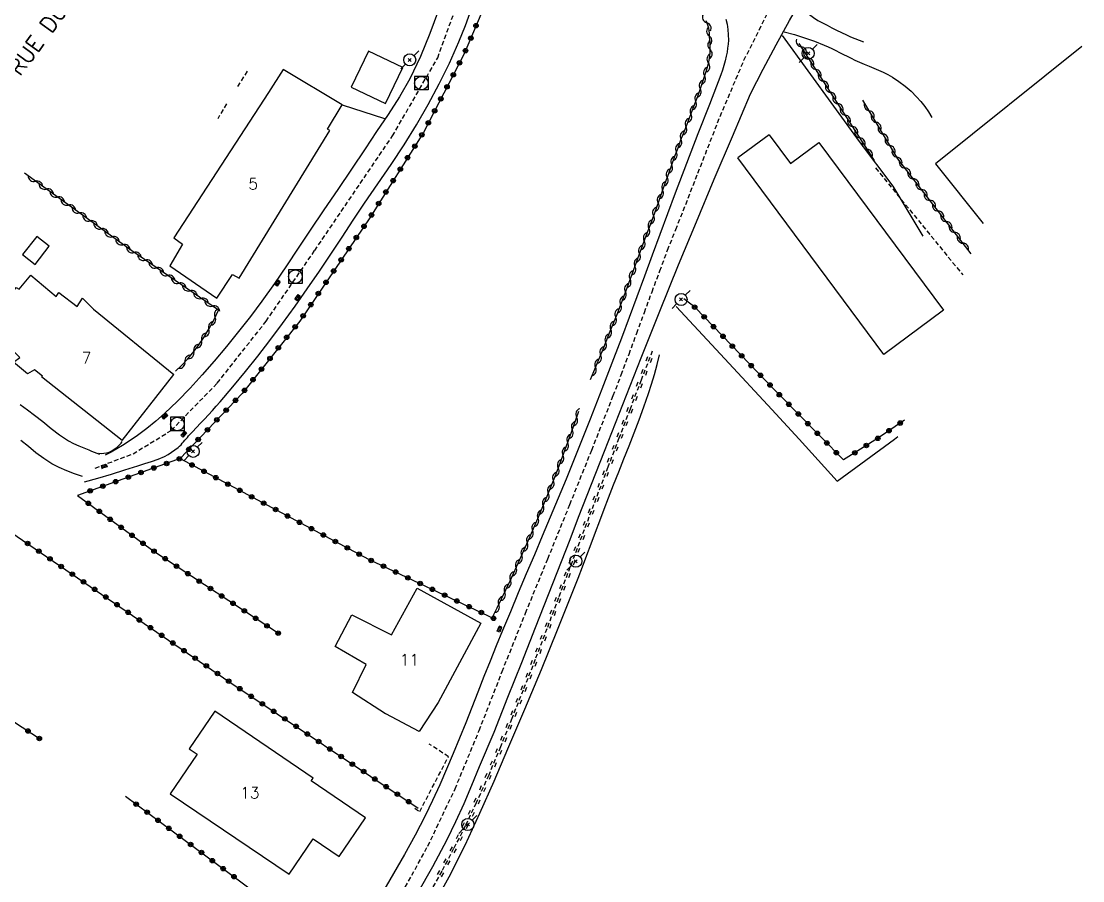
# Model space of a CAD drawing. Header units: millimetres. Extents: x 182998 to 184000, y 151998 to 153001.
# Drawn here: x 183745.5 to 183863.1, y 152740.9 to 152836.1 of the extents above; entities that cross this region are included whole.
import ezdxf
from ezdxf.enums import TextEntityAlignment as Align

# ---------------------------------------------------------------- set-up
doc = ezdxf.new("R2010")
doc.units = ezdxf.units.MM
doc.linetypes.add('DASHED', pattern=[0.75, 0.5, -0.25])
doc.layers.get('0').update_dxf_attribs({"linetype": 'CONTINUOUS'})
for name, color, linetype in [('W0001', 6, 'DASHED'), ('W0008', 7, 'CONTINUOUS'), ('W0017', 7, 'CONTINUOUS'), ('W0101', 7, 'CONTINUOUS'), ('W0104', 1, 'CONTINUOUS'), ('W0112', 1, 'DASHED'), ('W0220', 5, 'DASHED'), ('W0310', 3, 'CONTINUOUS'), ('W0322', 7, 'CONTINUOUS'), ('W0323', 7, 'CONTINUOUS'), ('W0330', 7, 'CONTINUOUS'), ('W0401', 7, 'CONTINUOUS'), ('W0420', 7, 'CONTINUOUS'), ('W0473', 7, 'CONTINUOUS'), ('W0989', 7, 'CONTINUOUS'), ('W0991', 7, 'CONTINUOUS')]:
    doc.layers.add(name, color=color, linetype=linetype)
doc.styles.get("Standard").update_dxf_attribs({"font": 'romans.shx', "width": 0.85})

# ---------------------------------------------------------------- blocks, each defined once
blk = doc.blocks.new('T401')
for p, q in [((-0.3, 0.3), (0, 0.3)), ((-0.3, -0.25), (-0.3, 0.3)), ((-0.3, 0.15), (0, 0.15)), ((-0.3, 0), (0, 0)), ((0, 0.3), (0, -0.25)), ((-0.3, -0.15), (0, -0.15)), ((-0.3, -0.25), (-0.3, -0.3)), ((-0.3, -0.3), (0, -0.3)), ((0, -0.3), (0, -0.25))]:
    blk.add_line(p, q)
blk = doc.blocks.new('T420')
for p, q in [((0.75, 0.75), (-0.75, 0.75)), ((-0.75, 0.75), (-0.75, -0.75)), ((0.75, 0.75), (0.75, -0.75)), ((0.75, -0.75), (-0.75, -0.75))]:
    blk.add_line(p, q)
blk.add_ellipse((0, 0), major_axis=(-0.53, 0.53), ratio=1, start_param=3.926991, end_param=10.210176)
blk = doc.blocks.new('T473')
for p, q in [((-0.166667, 0.166667), (0.166667, -0.166667)), ((-0.166667, -0.166667), (0.166667, 0.166667)), ((0.500001, 0.500001), (1.000002, 1.000002)), ((-1.000002, -1.000002), (-0.500001, -0.500001))]:
    blk.add_line(p, q)
blk.add_ellipse((0, 0), major_axis=(0.471405, 0.471405), ratio=1, start_param=5.4977871438, end_param=11.780972451)
blk = doc.blocks.new('t310o')
at = {"color": 0, "linetype": 'Continuous'}
for centre, start, end in [((-0.5, 0.38), 216.8699, 323.1304), ((0.5, -0.37), 36.8699, 143.1303)]:
    blk.add_arc(centre, 0.625, start, end, dxfattribs=at)
blk = doc.blocks.new('t323o')
at = {"color": 0, "linetype": 'Continuous'}
for radius in [0.25, 0.15]:
    blk.add_circle((0, 0), radius, dxfattribs=at)
blk = doc.blocks.new('t220o')
at = {"color": 0, "linetype": 'Continuous'}
for p, q in [((-0.25, 0.25), (0.25, 0.25)), ((-0.25, -0.25), (0.25, -0.25))]:
    blk.add_line(p, q, dxfattribs=at)
blk = doc.blocks.new('t322o')
at = {"color": 0, "linetype": 'Continuous'}
for radius in [0.25, 0.15]:
    blk.add_circle((0, 0), radius, dxfattribs=at)

msp = doc.modelspace()

# ---------------------------------------------------------------- linework, layer by layer
at = {"layer": 'W0001'}
for points in [[(183753.7, 152786.62), (183757.9, 152788.19), (183762.14, 152790.79), (183767.24, 152796.03), (183772.64, 152802.88), (183778.03, 152810.72), (183786.65, 152823.42), (183791.66, 152832.08), (183794.75, 152840.63), (183800.56, 152864.6), (183803.01, 152868.42)], [(183787.71, 152739.51), (183790.57, 152744.73), (183793.58, 152751.06), (183796.26, 152757.53), (183798.8, 152764.06), (183801.4, 152770.55), (183803.86, 152776.56), (183806.31, 152782.58), (183808.73, 152788.61), (183811.12, 152794.65), (183812, 152796.95), (183812.86, 152799.25), (183813.71, 152801.55), (183814.56, 152803.86), (183815.41, 152806.16), (183816.27, 152808.46), (183817.14, 152810.76), (183818.05, 152813.04), (183820.5, 152819.3), (183822.95, 152825.58), (183825.6, 152831.8), (183828.61, 152837.84)]]:
    msp.add_lwpolyline(points, dxfattribs=at)
at = {"layer": 'W0008'}
for points in [[(183826.34, 152828.09), (183827.74, 152830.82), (183829.18, 152833.53), (183830.65, 152836.22), (183832.17, 152838.89), (183833.52, 152841.21), (183834.89, 152843.51), (183836.31, 152845.79), (183837.78, 152848.03), (183840.02, 152851.26), (183842.34, 152854.44), (183844.7, 152857.58), (183847.05, 152860.73), (183849.05, 152863.44), (183851.06, 152866.14), (183853.08, 152868.84), (183855.14, 152871.51), (183856.46, 152873.21), (183857.78, 152874.92), (183859.14, 152876.6), (183860.56, 152878.23), (183861.59, 152879.3), (183862.64, 152880.34), (183863.73, 152881.35)], [(183752.52, 152785.09), (183754.01, 152785.51), (183755.5, 152785.95), (183756.98, 152786.41), (183758.45, 152786.88), (183759.2, 152787.11), (183759.94, 152787.34), (183760.68, 152787.59), (183761.4, 152787.91), (183761.8, 152788.12), (183762.18, 152788.36), (183762.55, 152788.62), (183762.9, 152788.91), (183763.06, 152789.05), (183763.22, 152789.2), (183763.36, 152789.36), (183763.5, 152789.52), (183763.64, 152789.69), (183763.78, 152789.85), (183763.92, 152790.01), (183764.06, 152790.17), (183764.5, 152790.64), (183764.94, 152791.11), (183765.38, 152791.58), (183765.82, 152792.04), (183766.25, 152792.51), (183766.69, 152792.98), (183767.12, 152793.46), (183767.54, 152793.94), (183768.96, 152795.61), (183770.36, 152797.31), (183771.73, 152799.03), (183773.07, 152800.76), (183774.48, 152802.65), (183775.86, 152804.57), (183777.21, 152806.49), (183778.55, 152808.43), (183779.82, 152810.3), (183781.07, 152812.19), (183782.31, 152814.08), (183783.56, 152815.97), (183785.02, 152818.12), (183786.5, 152820.27), (183787.96, 152822.44), (183789.33, 152824.66), (183790.6, 152826.91), (183791.82, 152829.18), (183792.96, 152831.5), (183794.02, 152833.86), (183794.74, 152835.67), (183795.39, 152837.51)], [(183791.74, 152837.35), (183790.79, 152834.78), (183789.74, 152832.23), (183788.56, 152829.75), (183787.44, 152827.74), (183786.19, 152825.8), (183784.89, 152823.9), (183783.61, 152822), (183782.11, 152819.73), (183780.58, 152817.47), (183779.05, 152815.22), (183777.53, 152812.96), (183776.2, 152810.99), (183774.89, 152809.01), (183773.56, 152807.05), (183772.18, 152805.11), (183770.9, 152803.41), (183769.6, 152801.73), (183768.26, 152800.07), (183766.88, 152798.45), (183765.56, 152796.95), (183764.22, 152795.47), (183762.83, 152794.03), (183761.38, 152792.65), (183760.41, 152791.81), (183759.42, 152791.01), (183758.39, 152790.24), (183757.35, 152789.51), (183756.73, 152789.12), (183756.11, 152788.74), (183755.47, 152788.39), (183754.82, 152788.06)], [(183823.58, 152836.36), (183823.72, 152835.79), (183823.81, 152835.21), (183823.85, 152834.63), (183823.87, 152834.04), (183823.85, 152833.59), (183823.79, 152833.14), (183823.72, 152832.69), (183823.63, 152832.25), (183823.51, 152831.73), (183823.38, 152831.21), (183823.22, 152830.7), (183823.05, 152830.2)], [(183823.05, 152830.2), (183821.77, 152826.92), (183820.5, 152823.64), (183819.24, 152820.36), (183817.99, 152817.07), (183817.13, 152814.78), (183816.27, 152812.49), (183815.42, 152810.19), (183814.58, 152807.89), (183813.73, 152805.59), (183812.88, 152803.29), (183812.02, 152801), (183811.14, 152798.71), (183809.85, 152795.37), (183808.54, 152792.03), (183807.22, 152788.7), (183805.88, 152785.38), (183805.01, 152783.28), (183804.14, 152781.18), (183803.25, 152779.08), (183802.37, 152776.99), (183801.48, 152774.89), (183800.59, 152772.8), (183799.71, 152770.7), (183798.84, 152768.6), (183798.15, 152766.9), (183797.47, 152765.2), (183796.79, 152763.5), (183796.12, 152761.79), (183795.44, 152760.09), (183794.76, 152758.39), (183794.07, 152756.69), (183793.36, 152755), (183792.62, 152753.26), (183791.88, 152751.51), (183791.1, 152749.78), (183790.28, 152748.07), (183789.16, 152745.92), (183787.98, 152743.8), (183786.77, 152741.69), (183785.56, 152739.59)], [(183789.46, 152739.54), (183791.12, 152742.47), (183792.7, 152745.44), (183793.67, 152747.43), (183794.58, 152749.45), (183795.45, 152751.49), (183796.31, 152753.53), (183797.91, 152757.36), (183799.45, 152761.22), (183800.98, 152765.08), (183802.5, 152768.94), (183803.47, 152771.38), (183804.42, 152773.82), (183805.38, 152776.27), (183806.33, 152778.71), (183807.28, 152781.16), (183808.23, 152783.6), (183809.18, 152786.05), (183810.14, 152788.49), (183812.18, 152793.66), (183814.22, 152798.83), (183816.27, 152803.99), (183818.36, 152809.14), (183820.32, 152813.9), (183822.31, 152818.64), (183824.31, 152823.37), (183826.34, 152828.09)]]:
    msp.add_lwpolyline(points, dxfattribs=at)
at = {"layer": 'W0017'}
for points in [[(183831.71, 152838.04), (183831.96, 152837.72), (183832.24, 152837.41), (183832.54, 152837.13), (183832.85, 152836.86), (183833.31, 152836.53), (183833.8, 152836.23), (183834.3, 152835.95), (183834.8, 152835.68), (183835.33, 152835.4), (183835.87, 152835.13), (183836.41, 152834.87), (183836.96, 152834.62), (183837.42, 152834.42), (183837.89, 152834.23), (183838.36, 152834.04), (183838.83, 152833.86)], [(183829.83, 152834.56), (183838.36, 152822.79), (183842.1, 152817.87), (183845.42, 152812.33)], [(183830.05, 152834.97), (183831.18, 152834.65), (183832.29, 152834.3), (183833.4, 152833.91), (183834.48, 152833.49), (183834.92, 152833.3), (183835.35, 152833.1), (183835.77, 152832.9), (183836.2, 152832.68), (183836.62, 152832.46), (183837.04, 152832.25), (183837.46, 152832.04), (183837.88, 152831.83), (183838.4, 152831.59), (183838.93, 152831.37), (183839.46, 152831.16), (183839.99, 152830.94), (183840.51, 152830.72), (183841.04, 152830.48), (183841.55, 152830.22), (183842.05, 152829.93), (183842.77, 152829.46), (183843.46, 152828.94), (183844.11, 152828.38), (183844.73, 152827.77), (183845.21, 152827.24), (183845.65, 152826.68), (183846.05, 152826.09), (183846.42, 152825.48)], [(183781.08, 152826.87), (183785.75, 152825.35)], [(183745.4, 152793.66), (183746.2, 152793.08), (183746.99, 152792.49), (183747.91, 152791.76), (183748.83, 152791.01), (183749.77, 152790.29), (183750.76, 152789.65), (183751.31, 152789.35), (183751.88, 152789.09), (183752.45, 152788.85), (183753.02, 152788.62), (183753.31, 152788.5), (183753.6, 152788.39), (183753.89, 152788.28), (183754.18, 152788.17)], [(183752.29, 152785.69), (183751.41, 152785.96), (183750.56, 152786.29), (183749.72, 152786.66), (183748.91, 152787.09), (183748, 152787.67), (183747.14, 152788.32), (183746.3, 152789), (183745.46, 152789.67)]]:
    msp.add_lwpolyline(points, dxfattribs=at)
at = {"layer": 'W0101'}
for points in [[(183863.03, 152833.33), (183846.82, 152820.32), (183852.12, 152813.71)], [(183756.69, 152789.67), (183747.76, 152796.73), (183747.86, 152796.81), (183746.99, 152797.5), (183746.2, 152797.05), (183744.65, 152798.34), (183745.36, 152798.87), (183744.38, 152799.84), (183741.54, 152802.19), (183741.93, 152802.9), (183740.14, 152804.11), (183742.67, 152807.93), (183744.67, 152806.22), (183744.96, 152806.61), (183745.3, 152806.43), (183746.57, 152807.98), (183749.39, 152805.64), (183749.68, 152806.06), (183751.71, 152804.53), (183752.31, 152805.45), (183753.52, 152804.24), (183762.43, 152797)], [(183756.69, 152789.67), (183762.43, 152797)]]:
    msp.add_lwpolyline(points, dxfattribs=at)
for points in [[(183767.2, 152805.45), (183768.91, 152808.06), (183769.67, 152807.67), (183779.71, 152824.03), (183779.45, 152824.16), (183781.08, 152826.87), (183774.55, 152830.77), (183772.91, 152828.22), (183762.43, 152812.12), (183763.4, 152811.41), (183761.98, 152809.04)], [(183796.44, 152769.44), (183791.7, 152760.64), (183789.59, 152757.43), (183785.91, 152759.38), (183785.88, 152759.38), (183782.22, 152761.75), (183783.72, 152764.83), (183780.29, 152766.83), (183782.16, 152770.34), (183786.54, 152768.12), (183789.38, 152773.31)], [(183777.85, 152745.54), (183780.74, 152743.57), (183783.65, 152747.87), (183777.64, 152751.94), (183777.85, 152752.26), (183766.95, 152759.66), (183764.13, 152755.49), (183765, 152754.9), (183762.03, 152750.52), (183775.19, 152741.61), (183777.85, 152745.54)]]:
    msp.add_lwpolyline(points, close=True, dxfattribs=at)
at = {"layer": 'W0104'}
for points in [[(183784.01, 152832.83), (183782.08, 152828.82), (183785.88, 152827), (183787.8, 152831), (183784.01, 152832.83)], [(183747.23, 152812.28), (183745.67, 152810.27), (183747.07, 152809.19), (183748.62, 152811.19), (183747.23, 152812.28)]]:
    msp.add_lwpolyline(points, close=True, dxfattribs=at)
for points in [[(183828.38, 152823.56), (183830.75, 152820.37), (183833.89, 152822.69), (183847.7, 152804.1), (183841.09, 152799.19), (183824.91, 152820.98)], [(183828.38, 152823.56), (183824.91, 152820.98)]]:
    msp.add_lwpolyline(points, dxfattribs=at)
at = {"layer": 'W0112'}
for points in [[(183770.54, 152830.59), (183769.36, 152828.69)], [(183768.25, 152826.98), (183767.28, 152825.32)], [(183840.18, 152819.87), (183849.84, 152808.03)], [(183754.1, 152788.25), (183754.39, 152788.24), (183754.68, 152788.25), (183754.96, 152788.3), (183755.24, 152788.38), (183755.48, 152788.49), (183755.71, 152788.62), (183755.93, 152788.77), (183756.13, 152788.93), (183756.29, 152789.08), (183756.45, 152789.23), (183756.58, 152789.39), (183756.71, 152789.57)], [(183789.12, 152748.92), (183789.67, 152748.55), (183792.86, 152754.63), (183790.7, 152756.03)]]:
    msp.add_lwpolyline(points, dxfattribs=at)
at = {"layer": 'W0220'}
msp.add_lwpolyline([(183815.44, 152799.58), (183814.2, 152796.36), (183812.97, 152793.14), (183811.74, 152789.92), (183810.51, 152786.7), (183809.99, 152785.32), (183809.46, 152783.93), (183808.94, 152782.55), (183808.42, 152781.17), (183807.89, 152779.78), (183807.37, 152778.4), (183806.85, 152777.01), (183806.32, 152775.63), (183805.04, 152772.22), (183803.76, 152768.81), (183802.46, 152765.4), (183801.13, 152762.01), (183799.88, 152758.86), (183798.62, 152755.72), (183797.31, 152752.59), (183795.92, 152749.5), (183794.7, 152746.95), (183793.43, 152744.44), (183792.11, 152741.94), (183790.73, 152739.48)], dxfattribs=at)
at = {"layer": 'W0310'}
for points in [[(183821.38, 152836.2), (183821.52, 152835.86), (183821.63, 152835.5), (183821.69, 152835.13), (183821.73, 152834.75), (183821.76, 152834.38), (183821.8, 152833.85), (183821.83, 152833.31), (183821.83, 152832.76), (183821.79, 152832.22), (183821.63, 152831.42), (183821.41, 152830.63), (183821.15, 152829.86), (183820.89, 152829.09), (183820.59, 152828.2), (183820.27, 152827.32), (183819.94, 152826.45), (183819.6, 152825.57), (183819.26, 152824.7), (183818.92, 152823.83), (183818.58, 152822.96), (183818.26, 152822.08), (183817.91, 152821.13), (183817.56, 152820.17), (183817.22, 152819.22), (183816.88, 152818.26), (183816.55, 152817.3), (183816.2, 152816.35), (183815.86, 152815.39), (183815.52, 152814.44), (183814.52, 152811.71), (183813.52, 152808.98), (183812.5, 152806.25), (183811.46, 152803.53), (183810.75, 152801.74), (183810.04, 152799.95), (183809.31, 152798.17), (183808.56, 152796.39)], [(183840.07, 152820.69), (183831.72, 152833.67)], [(183850.78, 152810.35), (183842.65, 152820.9), (183838.78, 152827.4)], [(183767.36, 152804.11), (183757.77, 152810.67), (183745.86, 152819.29)], [(183762.59, 152797.34), (183763.28, 152797.99), (183763.93, 152798.68), (183764.54, 152799.4), (183765.12, 152800.16), (183765.76, 152801.1), (183766.34, 152802.07), (183766.88, 152803.08), (183767.36, 152804.11)], [(183797.76, 152770.15), (183798.26, 152771.13), (183798.74, 152772.12), (183799.22, 152773.11), (183799.68, 152774.1), (183800.77, 152776.48), (183801.84, 152778.87), (183802.87, 152781.28), (183803.87, 152783.69), (183804.78, 152785.98), (183805.65, 152788.28), (183806.49, 152790.59), (183807.3, 152792.92)]]:
    msp.add_lwpolyline(points, dxfattribs=at)
at = {"layer": 'W0322'}
msp.add_lwpolyline([(183836.62, 152787.52), (183829.19, 152795.08), (183820.18, 152804.4), (183818.94, 152805.35)], dxfattribs=at)
at = {"layer": 'W0323'}
for points in [[(183803.21, 152860.65), (183800.18, 152848.9), (183797.47, 152839.36), (183794.6, 152832.51), (183790.07, 152823.79), (183784.14, 152814.36), (183776.37, 152802.9), (183769.99, 152794.89), (183763.12, 152787.67), (183751.73, 152783.59)], [(183723.72, 152793.17), (183730.81, 152788.33), (183743.67, 152780), (183768.62, 152762.9), (183789.49, 152748.94)], [(183843.37, 152791.91), (183840.39, 152789.89), (183836.62, 152787.52)], [(183763.12, 152787.67), (183783.98, 152776.53), (183797.97, 152769.91)], [(183751.73, 152783.59), (183760.22, 152777.39), (183774.13, 152768.23)], [(183729.95, 152768.15), (183747.74, 152756.5)], [(183757.05, 152750.27), (183780.35, 152732.98)]]:
    msp.add_lwpolyline(points, dxfattribs=at)
at = {"layer": 'W0330'}
for points in [[(183818.1, 152804.51), (183823.47, 152798.71), (183828.69, 152793.1), (183831.72, 152789.81), (183835.91, 152785.17), (183842.29, 152789.81), (183842.65, 152790.1)], [(183791.06, 152737.92), (183792.94, 152741.33), (183794.7, 152744.81), (183796.33, 152748.36), (183797.9, 152751.93), (183799.45, 152755.5), (183801.33, 152759.88), (183803.16, 152764.29), (183804.95, 152768.7), (183806.72, 152773.13), (183807.22, 152774.4), (183807.71, 152775.67), (183808.19, 152776.95), (183808.67, 152778.22), (183809.15, 152779.5), (183809.63, 152780.77), (183810.11, 152782.05), (183810.59, 152783.33), (183811.15, 152784.77), (183811.72, 152786.2), (183812.29, 152787.64), (183812.86, 152789.07), (183813.43, 152790.51), (183813.98, 152791.95), (183814.51, 152793.4), (183815.02, 152794.87), (183815.36, 152795.93), (183815.68, 152797), (183815.98, 152798.08), (183816.25, 152799.16)]]:
    msp.add_lwpolyline(points, dxfattribs=at)

# ---------------------------------------------------------------- block references
at = {"layer": 'W0220'}
for p, rotation in [((183815.06, 152798.6), 249.0033432767928), ((183814.53, 152797.2), 249.0033432767928), ((183813.99, 152795.8), 249.051411255919), ((183813.45, 152794.4), 249.051411255919), ((183812.92, 152793), 249.0994787127176), ((183812.38, 152791.6), 249.0994787127176), ((183811.85, 152790.2), 249.0994787127176), ((183811.31, 152788.8), 249.1475456458809), ((183810.78, 152787.39), 249.1475456458809), ((183810.24, 152785.99), 249.1991444199649), ((183809.71, 152784.59), 249.2484814460365), ((183809.18, 152783.19), 249.2838309791506), ((183808.65, 152781.78), 249.3051930058024), ((183808.12, 152780.38), 249.309470428382), ((183807.59, 152778.98), 249.2966632368684), ((183807.06, 152777.57), 249.2698685182904), ((183806.53, 152776.17), 249.2290862799664), ((183806, 152774.77), 249.3284782702343), ((183805.47, 152773.37), 249.3284782702343), ((183804.94, 152771.96), 249.4326273126721), ((183804.41, 152770.56), 249.4326273126721), ((183803.89, 152769.15), 249.4326273126721), ((183803.35, 152767.75), 249.1959539336868), ((183802.82, 152766.35), 249.1959539336868), ((183802.28, 152764.95), 248.6185069309481), ((183801.74, 152763.55), 248.6185069309481), ((183801.19, 152762.15), 248.6185069309481), ((183800.64, 152760.76), 248.2905949401336), ((183800.08, 152759.37), 248.2905949401336), ((183799.52, 152757.97), 248.0950998104527), ((183798.96, 152756.58), 248.0950998104527), ((183798.4, 152755.19), 247.2768041981231), ((183797.82, 152753.81), 247.2768041981231), ((183797.23, 152752.43), 245.8362708647312), ((183796.62, 152751.06), 245.8362708647312), ((183796.01, 152749.69), 245.8362708647312), ((183795.36, 152748.34), 244.4071962518589), ((183794.71, 152746.98), 244.4071962518589), ((183794.04, 152745.64), 243.2300416064602), ((183793.36, 152744.31), 242.01123003809), ((183792.66, 152742.98), 242.01123003809), ((183791.95, 152741.66), 240.7507652998396)]:
    msp.add_blockref('t220o', p, dxfattribs=dict(at, rotation=rotation))
at = {"layer": 'W0310'}
for p, rotation in [((183821.47, 152835.97), 293.5014330710392), ((183821.75, 152834.51), 274.6943978099702), ((183831.96, 152833.3), 122.7440493412662), ((183821.83, 152833.01), 269.9904577269305), ((183832.77, 152832.04), 122.7440493412662), ((183821.65, 152831.52), 259.2943792751032), ((183821.23, 152830.09), 251.4701023225162), ((183833.58, 152830.78), 122.7440493412662), ((183820.75, 152828.66), 251.1665210726361), ((183834.39, 152829.52), 122.7440493412662), ((183835.2, 152828.26), 122.7440493412662), ((183820.24, 152827.25), 249.3607630475795), ((183836.01, 152826.99), 122.7440493412662), ((183839.49, 152826.21), 120.7615954952068), ((183819.71, 152825.85), 248.8211794055051), ((183836.83, 152825.73), 122.7440493412662), ((183819.16, 152824.45), 248.6506731810474), ((183837.64, 152824.47), 122.7440493412662), ((183840.25, 152824.93), 120.7615954952068), ((183818.62, 152823.05), 248.9595203420886), ((183838.45, 152823.21), 122.7440493412662), ((183841.02, 152823.64), 120.7615954952068), ((183818.1, 152821.65), 249.9678232054455), ((183839.26, 152821.95), 122.7440493412662), ((183841.79, 152822.35), 120.7615954952068), ((183817.59, 152820.24), 250.2012178987704), ((183842.56, 152821.06), 120.7615954952068), ((183843.45, 152819.86), 127.6174512318053), ((183747.08, 152818.41), 144.0744489470624), ((183817.08, 152818.82), 250.4618529098369), ((183844.37, 152818.67), 127.6174512318053), ((183748.29, 152817.53), 144.0744489470624), ((183816.58, 152817.41), 250.4742918248702), ((183845.28, 152817.48), 127.6174512318053), ((183749.51, 152816.65), 144.0744489470624), ((183750.72, 152815.77), 144.0744489470624), ((183816.08, 152816), 250.2634097020107), ((183846.2, 152816.29), 127.6174512318053), ((183751.94, 152814.89), 144.0744489470624), ((183815.57, 152814.59), 250.0548888705404), ((183847.11, 152815.11), 127.6174512318053), ((183753.15, 152814.01), 144.0744489470624), ((183815.06, 152813.18), 249.9370157108106), ((183848.03, 152813.92), 127.6174512318053), ((183754.36, 152813.13), 144.0744489470624), ((183755.58, 152812.25), 144.0744489470624), ((183848.95, 152812.73), 127.6174512318053), ((183756.79, 152811.37), 144.0744489470624), ((183814.54, 152811.77), 249.9370157108106), ((183849.86, 152811.54), 127.6174512318053), ((183758.01, 152810.5), 145.6282488645264), ((183814.02, 152810.36), 249.8513463880299), ((183759.25, 152809.65), 145.6282488645264), ((183760.49, 152808.81), 145.6282488645264), ((183813.51, 152808.95), 249.5558915989194), ((183761.73, 152807.96), 145.6282488645264), ((183812.98, 152807.55), 249.5558915989194), ((183762.97, 152807.11), 145.6282488645264), ((183812.46, 152806.14), 249.0506744261887), ((183764.2, 152806.27), 145.6282488645264), ((183765.44, 152805.42), 145.6282488645264), ((183766.68, 152804.57), 145.6282488645264), ((183811.92, 152804.74), 249.0506744261887), ((183767, 152803.34), 65.0989954648525), ((183811.38, 152803.34), 248.5435976903132), ((183766.31, 152802.01), 58.91922713316762), ((183810.84, 152801.95), 248.5435976903132), ((183765.51, 152800.74), 55.82934318860006), ((183810.28, 152800.55), 248.1215455546028), ((183764.64, 152799.53), 52.73945717372348), ((183809.71, 152799.16), 247.6994910895646), ((183763.66, 152798.39), 46.55968336476099), ((183809.14, 152797.78), 247.277434296762), ((183807.07, 152792.25), 70.8339817815992), ((183806.58, 152790.84), 70.8339817815992), ((183806.07, 152789.43), 70.02900567048513), ((183805.55, 152788.02), 69.22402903029267), ((183805.02, 152786.62), 69.22402903029267), ((183804.48, 152785.22), 68.41905186016874), ((183803.92, 152783.82), 68.41905186016874), ((183803.35, 152782.44), 67.5413965953647), ((183802.78, 152781.05), 66.6653169160469), ((183802.18, 152779.67), 66.6653169160469), ((183801.58, 152778.3), 65.96852083096397), ((183800.97, 152776.93), 65.96852083096397), ((183800.35, 152775.56), 65.45104811290452), ((183799.73, 152774.2), 65.45104811290452), ((183799.09, 152772.84), 64.34659626354723), ((183798.43, 152771.49), 63.75802136081255)]:
    msp.add_blockref('t310o', p, dxfattribs=dict(at, rotation=rotation))
at = {"layer": 'W0322'}
for p, rotation in [((183820.13, 152804.44), 142.5523718978316), ((183821.18, 152803.37), 134.0151907569171), ((183822.22, 152802.29), 134.0151907569171), ((183823.27, 152801.21), 134.0151907569171), ((183824.31, 152800.13), 134.0151907569171), ((183825.35, 152799.05), 134.0151907569171), ((183826.39, 152797.97), 134.0151907569171), ((183827.43, 152796.89), 134.0151907569171), ((183828.48, 152795.82), 134.0151907569171), ((183829.52, 152794.74), 134.4994904845273), ((183830.57, 152793.67), 134.4994904845273), ((183831.62, 152792.6), 134.4994904845273), ((183832.68, 152791.53), 134.4994904845273), ((183833.73, 152790.46), 134.4994904845273), ((183834.78, 152789.39), 134.4994904845273), ((183835.83, 152788.32), 134.4994904845273)]:
    msp.add_blockref('t322o', p, dxfattribs=dict(at, rotation=rotation))
at = {"layer": 'W0323'}
for p, rotation in [((183795.91, 152835.64), 247.2580228334327), ((183795.33, 152834.25), 247.2580228334327), ((183794.75, 152832.87), 247.2580228334327), ((183794.08, 152831.52), 242.5448743561748), ((183793.39, 152830.19), 242.5448743561748), ((183792.7, 152828.86), 242.5448743561748), ((183792.01, 152827.53), 242.5448743561748), ((183791.32, 152826.2), 242.5448743561748), ((183790.63, 152824.87), 242.5448743561748), ((183789.91, 152823.55), 237.8539376800707), ((183789.12, 152822.28), 237.8539376800707), ((183788.32, 152821.01), 237.8539376800707), ((183787.52, 152819.74), 237.8539376800707), ((183786.72, 152818.47), 237.8539376800707), ((183785.92, 152817.2), 237.8539376800707), ((183785.12, 152815.93), 237.8539376800707), ((183784.33, 152814.66), 237.8539376800707), ((183783.49, 152813.41), 235.8593650144743), ((183782.65, 152812.17), 235.8593650144743), ((183781.81, 152810.93), 235.8593650144743), ((183780.97, 152809.69), 235.8593650144743), ((183780.13, 152808.45), 235.8593650144743), ((183779.29, 152807.2), 235.8593650144743), ((183778.44, 152805.96), 235.8593650144743), ((183777.6, 152804.72), 235.8593650144743), ((183776.76, 152803.48), 235.8593650144743), ((183775.87, 152802.27), 231.4813143374381), ((183774.93, 152801.1), 231.4813143374381), ((183774, 152799.93), 231.4813143374381), ((183773.07, 152798.75), 231.4813143374381), ((183772.13, 152797.58), 231.4813143374381), ((183771.2, 152796.41), 231.4813143374381), ((183770.26, 152795.23), 231.4813143374381), ((183769.26, 152794.12), 226.3949162657502), ((183768.22, 152793.03), 226.3949162657502), ((183767.19, 152791.95), 226.3949162657502), ((183842.91, 152791.6), 214.1042260760289), ((183766.16, 152790.86), 226.3949162657502), ((183841.67, 152790.76), 214.1042260760289), ((183765.12, 152789.78), 226.3949162657502), ((183840.43, 152789.91), 214.1042260760289), ((183764.09, 152788.69), 226.3949162657502), ((183837.89, 152788.31), 212.1880575115605), ((183839.16, 152789.11), 212.1880575115605), ((183761.62, 152787.13), 199.7407480615986), ((183763.03, 152787.64), 199.7407480615986), ((183764.44, 152786.96), 331.8966832026319), ((183757.38, 152785.61), 199.7407480615986), ((183758.79, 152786.12), 199.7407480615986), ((183760.21, 152786.63), 199.7407480615986), ((183765.76, 152786.26), 331.8966832026319), ((183754.56, 152784.6), 199.7407480615986), ((183755.97, 152785.11), 199.7407480615986), ((183767.08, 152785.55), 331.8966832026319), ((183768.41, 152784.84), 331.8966832026319), ((183753.15, 152784.09), 199.7407480615986), ((183769.73, 152784.14), 331.8966832026319), ((183771.05, 152783.43), 331.8966832026319), ((183752.95, 152782.7), 323.8804757842717), ((183772.38, 152782.72), 331.8966832026319), ((183754.16, 152781.82), 323.8804757842717), ((183755.37, 152780.93), 323.8804757842717), ((183773.7, 152782.02), 331.8966832026319), ((183775.02, 152781.31), 331.8966832026319), ((183756.58, 152780.05), 323.8804757842717), ((183776.35, 152780.6), 331.8966832026319), ((183777.67, 152779.9), 331.8966832026319), ((183757.79, 152779.16), 323.8804757842717), ((183778.99, 152779.19), 331.8966832026319), ((183746.22, 152778.25), 325.579250686427), ((183747.46, 152777.41), 325.579250686427), ((183759, 152778.28), 323.8804757842717), ((183760.22, 152777.4), 323.8804757842717), ((183780.32, 152778.48), 331.8966832026319), ((183781.64, 152777.78), 331.8966832026319), ((183748.7, 152776.56), 325.579250686427), ((183761.47, 152776.57), 326.6144366201856), ((183782.96, 152777.07), 331.8966832026319), ((183784.29, 152776.38), 334.7031777877435), ((183749.94, 152775.71), 325.579250686427), ((183762.72, 152775.75), 326.6144366201856), ((183785.65, 152775.74), 334.7031777877435), ((183787.01, 152775.1), 334.7031777877435), ((183751.17, 152774.86), 325.579250686427), ((183752.41, 152774.01), 325.579250686427), ((183763.97, 152774.92), 326.6144366201856), ((183765.23, 152774.09), 326.6144366201856), ((183788.36, 152774.46), 334.7031777877435), ((183753.65, 152773.17), 325.579250686427), ((183766.48, 152773.27), 326.6144366201856), ((183789.72, 152773.82), 334.7031777877435), ((183791.07, 152773.17), 334.7031777877435), ((183754.88, 152772.32), 325.579250686427), ((183756.12, 152771.47), 325.579250686427), ((183767.73, 152772.44), 326.6144366201856), ((183768.98, 152771.62), 326.6144366201856), ((183792.43, 152772.53), 334.7031777877435), ((183793.79, 152771.89), 334.7031777877435), ((183757.36, 152770.62), 325.579250686427), ((183770.24, 152770.79), 326.6144366201856), ((183795.14, 152771.25), 334.7031777877435), ((183796.5, 152770.61), 334.7031777877435), ((183758.6, 152769.78), 325.579250686427), ((183771.49, 152769.97), 326.6144366201856), ((183772.74, 152769.14), 326.6144366201856), ((183797.85, 152769.97), 334.7031777877435), ((183759.83, 152768.93), 325.579250686427), ((183761.07, 152768.08), 325.579250686427), ((183773.99, 152768.32), 326.6144366201856), ((183762.31, 152767.23), 325.579250686427), ((183763.55, 152766.38), 325.579250686427), ((183764.78, 152765.54), 325.579250686427), ((183766.02, 152764.69), 325.579250686427), ((183767.26, 152763.84), 325.579250686427), ((183768.5, 152762.99), 325.579250686427), ((183769.74, 152762.16), 326.2128332522424), ((183770.99, 152761.32), 326.2128332522424), ((183772.23, 152760.49), 326.2128332522424), ((183773.48, 152759.65), 326.2128332522424), ((183774.73, 152758.82), 326.2128332522424), ((183746.26, 152757.47), 326.7877020259447), ((183775.97, 152757.99), 326.2128332522424), ((183747.52, 152756.65), 326.7877020259447), ((183777.22, 152757.15), 326.2128332522424), ((183778.47, 152756.32), 326.2128332522424), ((183779.71, 152755.48), 326.2128332522424), ((183780.96, 152754.65), 326.2128332522424), ((183782.21, 152753.81), 326.2128332522424), ((183783.45, 152752.98), 326.2128332522424), ((183784.7, 152752.15), 326.2128332522424), ((183785.95, 152751.31), 326.2128332522424), ((183787.19, 152750.48), 326.2128332522424), ((183758.25, 152749.37), 323.4248803041686), ((183788.44, 152749.64), 326.2128332522424), ((183759.46, 152748.48), 323.4248803041686), ((183760.66, 152747.58), 323.4248803041686), ((183761.87, 152746.69), 323.4248803041686), ((183763.07, 152745.8), 323.4248803041686), ((183764.28, 152744.9), 323.4248803041686), ((183765.48, 152744.01), 323.4248803041686), ((183766.68, 152743.11), 323.4248803041686), ((183767.89, 152742.22), 323.4248803041686), ((183769.09, 152741.33), 323.4248803041686)]:
    msp.add_blockref('t323o', p, dxfattribs=dict(at, rotation=rotation))
at = {"layer": 'W0401'}
for p, rotation in [((183773.78, 152807.19), 145.4214656385588), ((183776.26, 152805.43), 324.8954504587758), ((183761.35, 152792.46), 131.9505294253528), ((183763.62, 152790.28), 318.6518720856295), ((183754.74, 152786.67), 286.6163109535996), ((183798.37, 152768.83), 157.6439662148915)]:
    msp.add_blockref('T401', p, dxfattribs=dict(at, rotation=rotation))
at = {"layer": 'W0420'}
for p in [(183789.85, 152829.27), (183775.89, 152807.83), (183762.8, 152791.49)]:
    msp.add_blockref('T420', p, dxfattribs=at)
at = {"layer": 'W0473'}
for p in [(183832.72, 152832.57), (183788.56, 152831.85), (183818.63, 152805.3), (183764.56, 152788.46), (183806.96, 152776.29), (183795, 152747.12)]:
    msp.add_blockref('T473', p, dxfattribs=at)

# ---------------------------------------------------------------- texts
at = {"layer": 'W0989'}
msp.add_text('RUE DU BOCAGE  ', height=1.75, rotation=53.7966, dxfattribs=at).set_placement((183751.11, 152839.27), align=Align.MIDDLE_CENTER)
at = {"layer": 'W0991'}
for s, p in [('5', (183771.21, 152818.11)), ('7', (183752.74, 152798.83)), ('11', (183788.52, 152765.37)), ('13', (183770.84, 152750.63))]:
    msp.add_text(s, height=1.25, dxfattribs=at).set_placement(p, align=Align.MIDDLE_CENTER)

doc.saveas('drawing.dxf')
